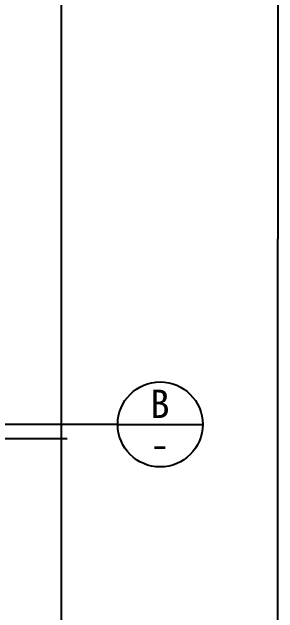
# Model space of a CAD drawing. Header units: metres. Extents: x 196 to 5438, y 102 to 7180.
# Drawn here: x 3685 to 4248, y 3753 to 5025 of the extents above; entities that cross this region are included whole.
import ezdxf

# ---------------------------------------------------------------- set-up
doc = ezdxf.new("R2010")
doc.units = ezdxf.units.M
doc.layers.add('4', color=4, linetype='Continuous')
doc.layers.add('DIM', color=3, linetype='Continuous')
doc.dimstyles.get("Standard").update_dxf_attribs({"dimtxt": 2.5, "dimasz": 2.5, "dimexe": 1.25, "dimexo": 0.625, "dimtad": 1, "dimcen": 2.5, "dimazin": 3, "dimtfac": 1, "dimtmove": 0, "dimatfit": 3})

# ---------------------------------------------------------------- blocks, each defined once
blk = doc.blocks.new('*D30')
for p, q in [((4247.91, 6144.16), (4247.91, 4544.16)), ((4247.66, 4544.16), (4247.41, 4544.16)), ((4247.91, 2944.16), (4247.91, 4544.16)), ((4247.91, 4544.16), (4247.91, 4544.16)), ((4248.16, 4544.16), (4248.41, 4544.16))]:
    blk.add_line(p, q)
at = {"layer": 'Defpoints'}
for p in [(4247.91, 6144.16), (4247.91, 4544.16), (4247.91, 2944.16)]:
    blk.add_point(p, dxfattribs=at)
at = {"layer": 'DIM', "insert": (4247.91, 4545.285), "char_height": 1, "attachment_point": 5}
blk.add_mtext('0', dxfattribs=at)

msp = doc.modelspace()

# ---------------------------------------------------------------- linework, layer by layer
at = {"layer": '4'}
msp.add_line((3788.76, 5950.05), (3788.76, 2960.05), dxfattribs=at)
at = {"layer": 'DIM'}
msp.add_line((3908.9, 4152.06), (452.04, 4152.06), dxfattribs=at)
for points in [[(3908.9, 4152.06), (4088.9, 4152.06)], [(3614.99, 4122.06), (3801.64, 4122.06)]]:
    msp.add_lwpolyline(points, dxfattribs=at)
msp.add_circle((3998.9, 4152.06), 90, dxfattribs=at)

# ---------------------------------------------------------------- texts
for s, p in [('B', (3977.91, 4165.66)), ('-', (3977.76, 4079.66))]:
    msp.add_text(s, height=60, dxfattribs=at).set_placement(p)

# ---------------------------------------------------------------- dimensions: what is measured, and where the dimension line sits
dim = msp.add_linear_dim(base=(4247.91, 4544.16), p1=(4247.91, 6144.16), p2=(4247.91, 2944.16), dimstyle='Standard', dxfattribs=at)
dim.commit()
dim.dimension.update_dxf_attribs({"geometry": '*D30', "text_midpoint": (4247.91, 4545.285)})

doc.saveas('drawing.dxf')
